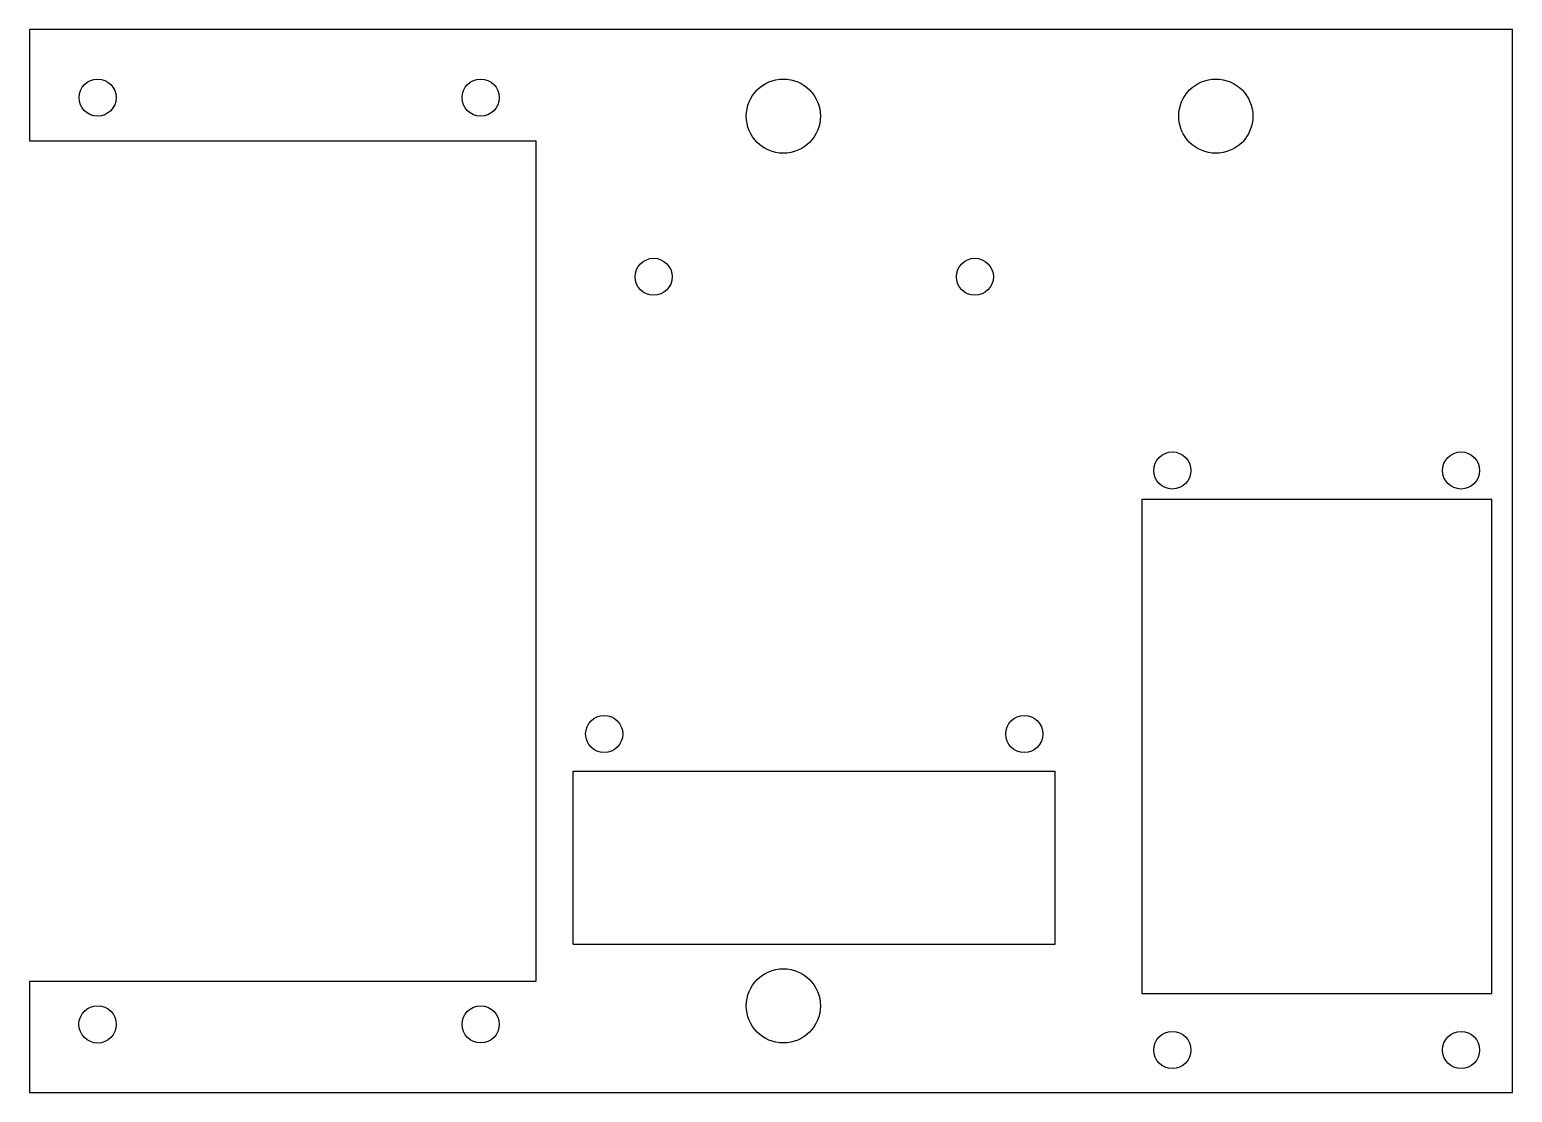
# Model space of a CAD drawing. Extents: x 0 to 120, y 0 to 86.
import ezdxf

# ---------------------------------------------------------------- set-up
doc = ezdxf.new("R2010")
doc.units = 0
doc.layers.get('0').update_dxf_attribs({"linetype": 'CONTINUOUS'})

msp = doc.modelspace()

# ---------------------------------------------------------------- linework, layer by layer
for p, q in [((120, 86), (0, 86)), ((0, 86), (0, 77)), ((120, 0), (120, 86)), ((0, 77), (41, 77)), ((41, 9), (41, 77)), ((90, 48), (90, 8)), ((90, 48), (118.33, 48)), ((118.33, 8), (118.33, 48)), ((44, 12), (44, 26)), ((44, 26), (83, 26)), ((83, 12), (83, 26)), ((44, 12), (83, 12)), ((0, 9), (0, 0)), ((0, 9), (41, 9)), ((90, 8), (118.33, 8)), ((0, 0), (120, 0))]:
    msp.add_line(p, q)
for centre, radius in [((5.5, 80.5), 1.5), ((36.5, 80.5), 1.5), ((61, 79), 3), ((96, 79), 3), ((50.5, 66), 1.5), ((76.5, 66), 1.5), ((92.48, 50.325), 1.5), ((115.85, 50.325), 1.5), ((46.5, 29), 1.5), ((80.5, 29), 1.5), ((61, 7), 3), ((5.5, 5.5), 1.513), ((36.5, 5.5), 1.5), ((92.48, 3.425), 1.5), ((115.85, 3.425), 1.5)]:
    msp.add_circle(centre, radius)

doc.saveas('drawing.dxf')
